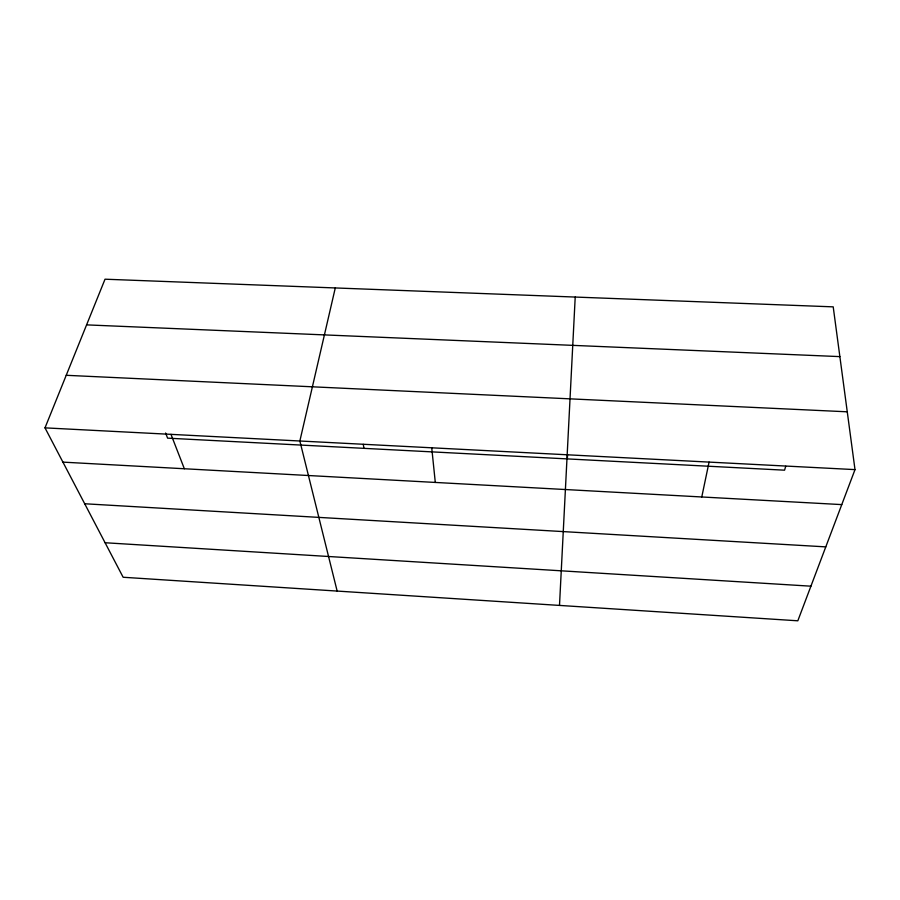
<?xml version="1.0" encoding="UTF-8"?>
<svg xmlns="http://www.w3.org/2000/svg" width="900" height="900" viewBox="0 0 900 900"><rect width="100%" height="100%" fill="white"/><g stroke="black" fill="none" stroke-linecap="round" stroke-linejoin="round"><path stroke-width="1.35" d="M559.496 605.419L575.212 297.056M567.337 458.899L567.551 454.714M701.775 496.969L709.076 462.094M335.284 287.944L299.858 441L337.151 591.075M785.734 466.256L784.564 470.183L167.614 438.154L165.589 433.024M855 469.62L797.827 620.798L123.142 577.26L45 427.86L105.03 279.202L833.209 306.855L855 469.62L45 427.86M86.591 324.877L839.869 356.614M66.229 375.3L847.26 411.806M62.921 462.127L841.77 504.608M84.701 503.764L825.784 546.874M105.086 542.745L810.923 586.181M170.989 434.363L184.343 468.754M363.262 444.341L363.983 448.346M431.73 447.806L435.296 482.445"/></g></svg>
